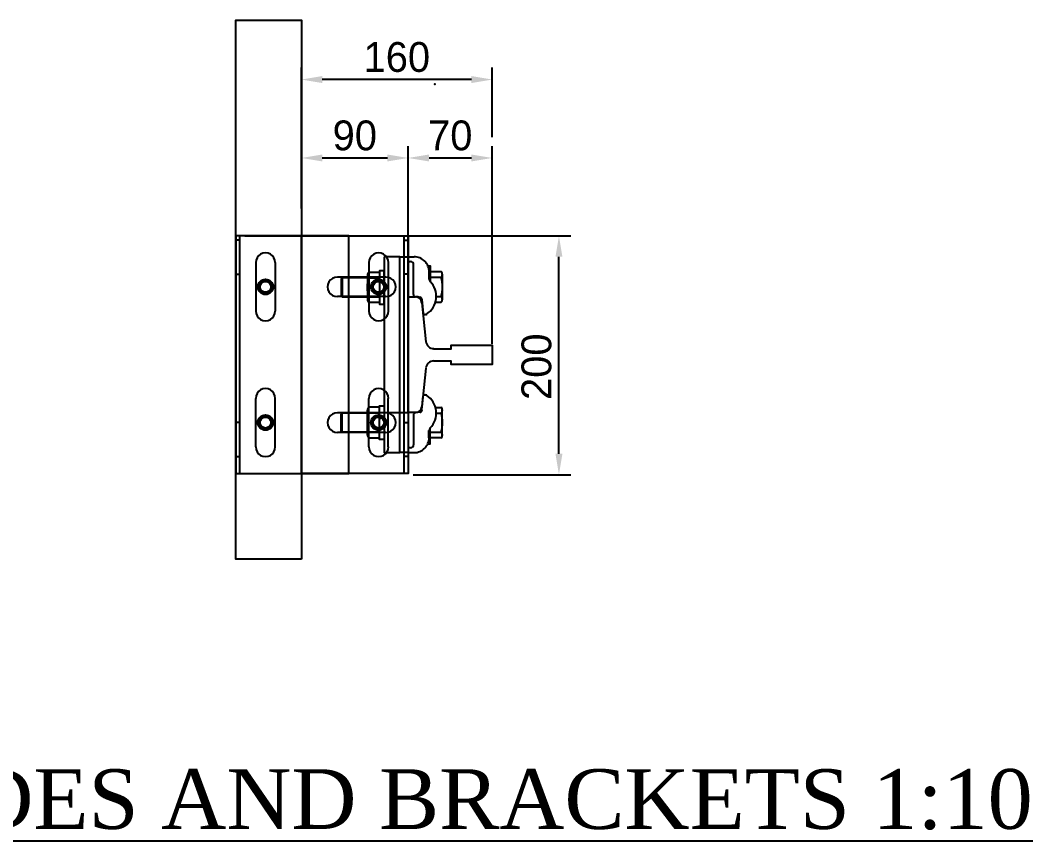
# Model space of a CAD drawing. Header units: millimetres. Extents: x -665 to 1025160, y -28012 to 4210.
# Drawn here: x 1006552 to 1007400, y 1041 to 1729 of the extents above; entities that cross this region are included whole.
import ezdxf

# ---------------------------------------------------------------- set-up
doc = ezdxf.new("R2010")
doc.units = ezdxf.units.MM
for name, color, linetype in [('A-DIMS', 7, 'Continuous'), ('A-WALL', 7, 'Continuous'), ('PDF_0', 7, 'Continuous'), ('PDF_001', 7, 'Continuous'), ('PDF_gide rail', 7, 'Continuous')]:
    doc.layers.add(name, color=color, linetype=linetype)
doc.styles.add('SM_STANDARD', font='arial.ttf')
doc.dimstyles.new('ISO-25', dxfattribs={"dimtxt": 2.5, "dimasz": 2.5, "dimexe": 1.25, "dimexo": 0.625, "dimtad": 1, "dimtxsty": 'Standard', "dimcen": 2.5, "dimadec": 0, "dimazin": 0, "dimtfac": 1, "dimtmove": 0, "dimatfit": 3, "dimfxl": 1, "dimarcsym": 0})

# ---------------------------------------------------------------- blocks, each defined once
blk = doc.blocks.new('*D98')
at = {"layer": 'A-DIMS', "color": 0, "lineweight": -2, "transparency": 16777216}
for p, q in [((1006787.405322687, 1571.05233940063), (1006787.405322687, 1623.55233940063)), ((1006876.905332266, 1571.05233940063), (1006876.905332266, 1623.55233940063)), ((1006804.905322687, 1613.55233940063), (1006859.405332266, 1613.55233940063))]:
    blk.add_line(p, q, dxfattribs=at)
at = {"layer": 'A-DIMS', "color": 0, "transparency": 16777216}
for points in [[(1006804.905322687, 1616.469006067297), (1006804.905322687, 1610.635672733964), (1006787.405322687, 1613.55233940063)], [(1006859.405332266, 1616.469006067297), (1006859.405332266, 1610.635672733964), (1006876.905332266, 1613.55233940063)]]:
    blk.add_solid(points, dxfattribs=at)
at = {"layer": 'Defpoints', "color": 0, "transparency": 16777216}
for p in [(1006876.905332266, 1613.55233940063), (1006787.405322687, 1563.55233940063), (1006876.905332266, 1563.55233940063)]:
    blk.add_point(p, dxfattribs=at)
at = {"layer": 'A-DIMS', "color": 0, "transparency": 16777216, "insert": (1006832.155327477, 1632.30233940063), "char_height": 25, "attachment_point": 5}
blk.add_mtext('90', dxfattribs=at)
blk = doc.blocks.new('*D99')
at = {"layer": 'A-DIMS', "color": 0, "lineweight": -2, "transparency": 16777216}
for p, q in [((1006876.905332266, 1469.539772910997), (1006876.905332266, 1623.55233940063)), ((1006947.280332266, 1457.66482960945), (1006947.280332266, 1623.55233940063)), ((1006894.405332266, 1613.55233940063), (1006929.780332266, 1613.55233940063))]:
    blk.add_line(p, q, dxfattribs=at)
at = {"layer": 'A-DIMS', "color": 0, "transparency": 16777216}
for points in [[(1006894.405332266, 1616.469006067297), (1006894.405332266, 1610.635672733964), (1006876.905332266, 1613.55233940063)], [(1006929.780332266, 1616.469006067297), (1006929.780332266, 1610.635672733964), (1006947.280332266, 1613.55233940063)]]:
    blk.add_solid(points, dxfattribs=at)
at = {"layer": 'Defpoints', "color": 0, "transparency": 16777216}
for p in [(1006947.280332266, 1613.55233940063), (1006876.905332266, 1462.039772910997), (1006947.280332266, 1450.16482960945)]:
    blk.add_point(p, dxfattribs=at)
at = {"layer": 'A-DIMS', "color": 0, "transparency": 16777216, "insert": (1006912.092832266, 1632.30233940063), "char_height": 25, "attachment_point": 5}
blk.add_mtext('70', dxfattribs=at)
blk = doc.blocks.new('*D100')
at = {"layer": 'A-DIMS', "color": 0, "lineweight": -2, "transparency": 16777216}
for p, q in [((1006739.905322688, 1548.177336724992), (1007013.163194151, 1548.177336724992)), ((1007003.163194151, 1365.552336687442), (1007003.163194151, 1530.677336724992)), ((1006880.905321888, 1348.052336687442), (1007013.163194151, 1348.052336687442))]:
    blk.add_line(p, q, dxfattribs=at)
at = {"layer": 'A-DIMS', "color": 0, "transparency": 16777216}
for points in [[(1007000.246527484, 1530.677336724992), (1007006.079860817, 1530.677336724992), (1007003.163194151, 1548.177336724992)], [(1007000.246527484, 1365.552336687442), (1007006.079860817, 1365.552336687442), (1007003.163194151, 1348.052336687442)]]:
    blk.add_solid(points, dxfattribs=at)
at = {"layer": 'Defpoints', "color": 0, "transparency": 16777216}
for p in [(1006732.405322688, 1548.177336724992), (1007003.163194151, 1548.177336724992), (1006873.405321888, 1348.052336687442)]:
    blk.add_point(p, dxfattribs=at)
at = {"layer": 'A-DIMS', "color": 0, "transparency": 16777216, "insert": (1006984.41319415, 1438.55233940063), "char_height": 25, "attachment_point": 5, "rotation": 90}
blk.add_mtext('200', dxfattribs=at)
blk = doc.blocks.new('*D102')
at = {"layer": 'A-DIMS', "color": 0, "lineweight": -2, "transparency": 16777216}
for p, q in [((1006787.405322687, 1621.05233940063), (1006787.405322687, 1689.280745729222)), ((1006947.280332266, 1631.05233940063), (1006947.280332266, 1689.280745729222)), ((1006929.780332266, 1679.280745729222), (1006804.905322687, 1679.280745729222))]:
    blk.add_line(p, q, dxfattribs=at)
at = {"layer": 'A-DIMS', "color": 0, "transparency": 16777216}
for points in [[(1006804.905322687, 1682.197412395889), (1006804.905322687, 1676.364079062555), (1006787.405322687, 1679.280745729222)], [(1006929.780332266, 1682.197412395889), (1006929.780332266, 1676.364079062555), (1006947.280332266, 1679.280745729222)]]:
    blk.add_solid(points, dxfattribs=at)
at = {"layer": 'Defpoints', "color": 0, "transparency": 16777216}
for p in [(1006787.405322687, 1679.280745729222), (1006947.280332266, 1623.55233940063), (1006787.405322687, 1613.55233940063)]:
    blk.add_point(p, dxfattribs=at)
at = {"layer": 'A-DIMS', "color": 0, "transparency": 16777216, "insert": (1006867.342827477, 1698.030745729222), "char_height": 25, "attachment_point": 5}
blk.add_mtext('160', dxfattribs=at)

msp = doc.modelspace()

# ---------------------------------------------------------------- linework, layer by layer
msp.add_line((1006947.280332266, 1456.55233940063), (1006947.280332266, 1440.55233940063))
msp.add_point((1006899.121028972, 1675.365814934252))
at = {"layer": 'A-WALL'}
msp.add_lwpolyline([(1006787.405322687, 1277.3142138361), (1006732.405322687, 1277.3142138361), (1006732.405322687, 1729.000817307271), (1006787.405322687, 1729.000817307271)], close=True, dxfattribs=at)
at = {"layer": 'PDF_0', "lineweight": 25, "transparency": 33554666}
for points in [[(1006827.15532228, 1349.052337520687), (1006827.15532228, 1548.177336724991), (1006732.405322479, 1548.177336724991), (1006732.405322479, 1349.052337520687)], [(1006732.405322687, 1548.177335891746), (1006732.405322687, 1349.052336687442), (1006827.155322489, 1349.052336687442), (1006827.155322489, 1548.177335891746)], [(1006735.905322673, 1516.177336227927), (1006735.905322673, 1544.55233611443), (1006732.405322687, 1544.55233611443), (1006732.405322687, 1516.177336227927)], [(1006735.905322673, 1516.177336227927), (1006735.905322673, 1544.55233611443), (1006732.405322687, 1544.55233611443), (1006732.405322687, 1516.177336227927)], [(1006876.905321873, 1548.177335891746), (1006876.905321873, 1349.052336687442), (1006787.405322687, 1349.052336687442), (1006787.405322687, 1548.177335891746)], [(1006827.15532228, 1349.052337520687), (1006827.15532228, 1548.177336724991), (1006876.905322082, 1548.177336724991), (1006876.905322082, 1349.052337520687)], [(1006876.905321873, 1548.177335891746), (1006876.905321873, 1349.052336687442), (1006827.155322072, 1349.052336687442), (1006827.155322072, 1548.177335891746)], [(1006873.405321887, 1516.177336227927), (1006873.405321887, 1544.55233611443), (1006876.905321873, 1544.55233611443), (1006876.905321873, 1516.177336227927)], [(1006873.405321887, 1516.177336227927), (1006873.405321887, 1544.55233611443), (1006876.905321873, 1544.55233611443), (1006876.905321873, 1516.177336227927)], [(1006856.780332266, 1530.552339400986), (1006856.780332266, 1366.552339400277), (1006869.780332266, 1366.552339400277), (1006869.780332266, 1530.552339400986), (1006876.905332266, 1530.552339400986), (1006876.905332266, 1366.552339400277), (1006869.780332266, 1366.552339400277), (1006869.780332266, 1530.552339400986)], [(1006856.780332266, 1530.552339400986), (1006856.780332266, 1366.552339400277), (1006869.780332266, 1366.552339400277), (1006869.780332266, 1530.552339400986), (1006876.905332266, 1530.552339400986), (1006876.905332266, 1366.552339400277), (1006869.780332266, 1366.552339400277), (1006869.780332266, 1530.552339400986)], [(1006856.780332266, 1519.05233940081), (1006852.780332266, 1519.05233940081), (1006852.780332266, 1490.927339400721), (1006856.780332266, 1490.927339400721)], [(1006856.780332266, 1519.05233940081), (1006852.780332266, 1519.05233940081), (1006852.780332266, 1490.927339400721), (1006856.780332266, 1490.927339400721)], [(1006856.780332266, 1377.677339400365), (1006852.780332266, 1377.677339400365), (1006852.780332266, 1405.802339400456), (1006856.780332266, 1405.802339400456)], [(1006856.780332266, 1377.677339400365), (1006852.780332266, 1377.677339400365), (1006852.780332266, 1405.802339400456), (1006856.780332266, 1405.802339400456)], [(1006735.905322673, 1363.177337360069), (1006735.905322673, 1391.677337246309), (1006732.405322687, 1391.677337246309), (1006732.405322687, 1363.177337360069)], [(1006735.905322673, 1363.177337360069), (1006735.905322673, 1391.677337246309), (1006732.405322687, 1391.677337246309), (1006732.405322687, 1363.177337360069)], [(1006735.905322673, 1363.177337360069), (1006735.905322673, 1391.677337246309), (1006732.405322687, 1391.677337246309), (1006732.405322687, 1363.177337360069)], [(1006735.905322673, 1363.177337360069), (1006735.905322673, 1391.677337246309), (1006732.405322687, 1391.677337246309), (1006732.405322687, 1363.177337360069)], [(1006873.405321887, 1363.177337360069), (1006873.405321887, 1391.677337246309), (1006876.905321873, 1391.677337246309), (1006876.905321873, 1363.177337360069)], [(1006873.405321887, 1363.177337360069), (1006873.405321887, 1391.677337246309), (1006876.905321873, 1391.677337246309), (1006876.905321873, 1363.177337360069)], [(1006873.405321887, 1363.177337360069), (1006873.405321887, 1391.677337246309), (1006876.905321873, 1391.677337246309), (1006876.905321873, 1363.177337360069)], [(1006873.405321887, 1363.177337360069), (1006873.405321887, 1391.677337246309), (1006876.905321873, 1391.677337246309), (1006876.905321873, 1363.177337360069)]]:
    msp.add_lwpolyline(points, close=True, dxfattribs=at)
for points in [[(1006735.905322673, 1349.052337520687), (1006735.905322673, 1548.177336724991)], [(1006735.905322673, 1349.052337520687), (1006735.905322673, 1548.177336724991)], [(1006873.405321887, 1349.052337520687), (1006873.405321887, 1548.177336724991)], [(1006873.405321887, 1349.052337520687), (1006873.405321887, 1548.177336724991)], [(1006878.780332266, 1526.552339400987), (1006876.905332266, 1526.552339400987), (1006876.905332266, 1530.552339400986), (1006881.780332266, 1530.552339400986)], [(1006876.905332266, 1530.552339400986), (1006876.905332266, 1530.552339400986)], [(1006878.780332266, 1526.552339400987), (1006876.905332266, 1526.552339400987), (1006876.905332266, 1530.552339400986), (1006881.780332266, 1530.552339400986)], [(1006876.905332266, 1530.552339400986), (1006876.905332266, 1530.552339400986)], [(1006880.280332266, 1530.552339400986), (1006880.280332266, 1530.552339400986)], [(1006880.280332266, 1530.552339400986), (1006880.280332266, 1530.552339400986)], [(1006749.155322516, 1525.802336085243), (1006749.155322516, 1485.177336247616)], [(1006749.155322516, 1525.802336085243), (1006749.155322516, 1485.177336247616)], [(1006765.405322451, 1525.802336085243), (1006765.405322451, 1485.177336247616)], [(1006765.405322451, 1525.802336085243), (1006765.405322451, 1485.177336247616)], [(1006843.905322213, 1525.802336085243), (1006843.905322213, 1485.177336247616)], [(1006843.905322213, 1525.802336085243), (1006843.905322213, 1485.177336247616)], [(1006860.155322044, 1525.802336085243), (1006860.155322044, 1485.177336247616)], [(1006860.155322044, 1525.802336085243), (1006860.155322044, 1485.177336247616)], [(1006881.280332266, 1499.05233940081), (1006881.280332266, 1524.052339400988)], [(1006881.280332266, 1499.05233940081), (1006881.280332266, 1524.052339400988)], [(1006893.280332266, 1523.052339400987), (1006895.280332266, 1523.052339400987), (1006895.280332266, 1509.677339400898)], [(1006893.280332266, 1523.052339400987), (1006895.280332266, 1523.052339400987), (1006895.280332266, 1509.677339400898)], [(1006732.155322689, 1514.802336233465), (1006732.155322689, 1514.802336233465)], [(1006732.155322689, 1514.802336233465), (1006732.155322689, 1514.802336233465)], [(1006858.155322052, 1513.552336238387), (1006817.530322215, 1513.552336238387)], [(1006858.155322052, 1513.552336238387), (1006817.530322215, 1513.552336238387)], [(1006821.655332265, 1513.052339400811), (1006821.655332265, 1497.052339400808)], [(1006821.655332265, 1513.052339400811), (1006821.655332265, 1497.052339400808)], [(1006842.780332265, 1515.4273394009), (1006842.780332265, 1494.677339400721)], [(1006842.780332265, 1515.4273394009), (1006842.780332265, 1494.677339400721)], [(1006843.780332265, 1517.80233940081), (1006852.780332266, 1517.80233940081)], [(1006843.780332265, 1517.80233940081), (1006852.780332266, 1517.80233940081)], [(1006894.280332266, 1518.05233940081), (1006894.280332266, 1511.927339400897)], [(1006894.280332266, 1518.05233940081), (1006894.280332266, 1511.927339400897)], [(1006904.405332266, 1518.177339400899), (1006895.280332266, 1518.177339400899)], [(1006904.405332266, 1518.177339400899), (1006895.280332266, 1518.177339400899)], [(1006904.405332266, 1513.427339400897), (1006895.280332266, 1513.427339400897)], [(1006904.405332266, 1513.427339400897), (1006895.280332266, 1513.427339400897)], [(1006905.405332266, 1515.80233940081), (1006905.405332266, 1495.052339400811)], [(1006905.405332266, 1515.80233940081), (1006905.405332266, 1495.052339400811)], [(1006852.780332266, 1509.677339400898), (1006856.780332266, 1508.302339400809)], [(1006852.780332266, 1509.677339400898), (1006856.780332266, 1508.302339400809)], [(1006852.780332266, 1501.80233940081), (1006856.780332266, 1500.427339400896)], [(1006852.780332266, 1501.80233940081), (1006856.780332266, 1500.427339400896)], [(1006858.155322052, 1497.302336303268), (1006817.530322215, 1497.302336303268)], [(1006858.155322052, 1497.302336303268), (1006817.530322215, 1497.302336303268)], [(1006886.780332266, 1496.677339400722), (1006884.905332266, 1497.052339400808), (1006882.905332266, 1497.052339400808)], [(1006886.780332266, 1496.677339400722), (1006884.905332266, 1497.052339400808), (1006882.905332266, 1497.052339400808)], [(1006900.405332266, 1497.427339400722), (1006904.405332266, 1497.427339400722)], [(1006900.405332266, 1497.427339400722), (1006904.405332266, 1497.427339400722)], [(1006852.780332266, 1492.302339400811), (1006843.780332265, 1492.302339400811)], [(1006852.780332266, 1492.302339400811), (1006843.780332265, 1492.302339400811)], [(1006899.780332266, 1492.677339400722), (1006904.405332266, 1492.677339400722)], [(1006899.780332266, 1492.677339400722), (1006904.405332266, 1492.677339400722)], [(1006891.280332266, 1482.302339400809), (1006890.780332266, 1482.302339400809)], [(1006891.280332266, 1482.302339400809), (1006890.780332266, 1482.302339400809)], [(1006749.155322516, 1371.30233732763), (1006749.155322516, 1411.927337165255)], [(1006749.155322516, 1371.30233732763), (1006749.155322516, 1411.927337165255)], [(1006765.405322451, 1371.30233732763), (1006765.405322451, 1411.927337165255)], [(1006765.405322451, 1371.30233732763), (1006765.405322451, 1411.927337165255)], [(1006843.905322213, 1371.30233732763), (1006843.905322213, 1411.927337165255)], [(1006843.905322213, 1371.30233732763), (1006843.905322213, 1411.927337165255)], [(1006860.155322044, 1371.30233732763), (1006860.155322044, 1411.927337165255)], [(1006860.155322044, 1371.30233732763), (1006860.155322044, 1411.927337165255)], [(1006888.405332266, 1402.302339400454), (1006889.405332266, 1414.052339400454)], [(1006888.405332266, 1402.302339400454), (1006889.405332266, 1414.052339400454)], [(1006891.280332266, 1414.802339400454), (1006890.780332266, 1414.802339400454)], [(1006891.280332266, 1414.802339400454), (1006890.780332266, 1414.802339400454)], [(1006858.155322052, 1399.802337109605), (1006817.530322215, 1399.802337109605)], [(1006858.155322052, 1399.802337109605), (1006817.530322215, 1399.802337109605)], [(1006852.780332266, 1383.677339400365), (1006821.655332265, 1383.677339400365), (1006820.655332265, 1384.677339400364), (1006820.655332265, 1398.802339400454), (1006821.655332265, 1399.802339400454), (1006852.780332266, 1399.802339400454), (1006843.780332265, 1399.802339400454)], [(1006852.780332266, 1383.677339400365), (1006821.655332265, 1383.677339400365), (1006820.655332265, 1384.677339400364), (1006820.655332265, 1398.802339400454), (1006821.655332265, 1399.802339400454), (1006852.780332266, 1399.802339400454), (1006843.780332265, 1399.802339400454)], [(1006821.655332265, 1383.677339400365), (1006821.655332265, 1399.802339400454)], [(1006821.655332265, 1383.677339400365), (1006821.655332265, 1399.802339400454)], [(1006842.780332265, 1381.302339400454), (1006842.780332265, 1402.177339400366)], [(1006842.780332265, 1381.302339400454), (1006842.780332265, 1402.177339400366)], [(1006852.780332266, 1404.552339400453), (1006843.780332265, 1404.552339400453)], [(1006852.780332266, 1404.552339400453), (1006843.780332265, 1404.552339400453)], [(1006844.155322108, 1400.30233710767), (1006876.905321977, 1400.30233710767)], [(1006844.155322108, 1400.30233710767), (1006876.905321977, 1400.30233710767)], [(1006875.905332266, 1401.177339400364), (1006875.905332266, 1401.177339400364)], [(1006875.905332266, 1401.177339400364), (1006875.905332266, 1401.177339400364)], [(1006886.780332266, 1400.427339400365), (1006884.905332266, 1400.052339400454), (1006882.905332266, 1400.052339400454)], [(1006886.780332266, 1400.427339400365), (1006884.905332266, 1400.052339400454), (1006882.905332266, 1400.052339400454)], [(1006899.780332266, 1404.427339400542), (1006904.405332266, 1404.427339400542)], [(1006899.780332266, 1404.427339400542), (1006904.405332266, 1404.427339400542)], [(1006900.405332266, 1399.677339400365), (1006904.405332266, 1399.677339400365)], [(1006900.405332266, 1399.677339400365), (1006904.405332266, 1399.677339400365)], [(1006905.405332266, 1381.177339400366), (1006905.405332266, 1402.052339400454)], [(1006905.405332266, 1381.177339400366), (1006905.405332266, 1402.052339400454)], [(1006852.780332266, 1395.052339400452), (1006856.780332266, 1396.427339400366)], [(1006852.780332266, 1395.052339400452), (1006856.780332266, 1396.427339400366)], [(1006881.280332266, 1398.052339400454), (1006881.280332266, 1373.052339400277)], [(1006881.280332266, 1398.052339400454), (1006881.280332266, 1373.052339400277)], [(1006858.155322052, 1383.552337278751), (1006817.530322215, 1383.552337278751)], [(1006858.155322052, 1383.552337278751), (1006817.530322215, 1383.552337278751)], [(1006852.780332266, 1387.052339400453), (1006856.780332266, 1388.552339400453)], [(1006852.780332266, 1387.052339400453), (1006856.780332266, 1388.552339400453)], [(1006893.280332266, 1374.052339400277), (1006895.280332266, 1374.052339400277), (1006895.280332266, 1387.427339400365)], [(1006893.280332266, 1374.052339400277), (1006895.280332266, 1374.052339400277), (1006895.280332266, 1387.427339400365)], [(1006894.280332266, 1379.052339400277), (1006894.280332266, 1385.052339400454)], [(1006894.280332266, 1379.052339400277), (1006894.280332266, 1385.052339400454)], [(1006904.405332266, 1383.552339400452), (1006895.280332266, 1383.552339400452)], [(1006904.405332266, 1383.552339400452), (1006895.280332266, 1383.552339400452)], [(1006843.780332265, 1379.052339400277), (1006852.780332266, 1379.052339400277)], [(1006843.780332265, 1379.052339400277), (1006852.780332266, 1379.052339400277)], [(1006904.405332266, 1378.927339400365), (1006895.280332266, 1378.927339400365)], [(1006904.405332266, 1378.927339400365), (1006895.280332266, 1378.927339400365)], [(1006878.780332266, 1370.552339400278), (1006876.905332266, 1370.552339400278)], [(1006878.780332266, 1370.552339400278), (1006876.905332266, 1370.552339400278)], [(1006876.905332266, 1366.552339400277), (1006881.780332266, 1366.552339400277)], [(1006876.905332266, 1366.552339400277), (1006881.780332266, 1366.552339400277)], [(1006880.280332266, 1366.552339400277), (1006880.280332266, 1366.552339400277)], [(1006880.280332266, 1366.552339400277), (1006880.280332266, 1366.552339400277)]]:
    msp.add_lwpolyline(points, dxfattribs=at)
for points in [[(1006843.780332265, 1513.052339400811), (1006852.780332266, 1513.052339400811), (1006821.655332265, 1513.052339400811), (1006820.655332265, 1512.052339400811), (1006820.655332265, 1498.05233940081), (1006821.655332265, 1497.052339400808), (1006852.780332266, 1497.052339400808), (1006843.780332265, 1497.052339400808, -0.1249922319236938), (1006843.785944765, 1513.160589400945)], [(1006843.780332265, 1513.052339400811), (1006852.780332266, 1513.052339400811), (1006821.655332265, 1513.052339400811), (1006820.655332265, 1512.052339400811), (1006820.655332265, 1498.05233940081), (1006821.655332265, 1497.052339400808), (1006852.780332266, 1497.052339400808), (1006843.780332265, 1497.052339400808, -0.1249922319236938), (1006843.785944765, 1513.160589400945)], [(1006888.405332266, 1494.802339400811), (1006889.405332266, 1483.052339400808, 0.1989944374299934), (1006889.515694766, 1482.876514400838)], [(1006888.405332266, 1494.802339400811), (1006889.405332266, 1483.052339400808, 0.1989944374299934), (1006889.515694766, 1482.876514400838)]]:
    msp.add_lwpolyline(points, format="xyb", dxfattribs=at)
for centre, radius in [((1006757.34280592, 1505.48981305548), 6.437526345390234), ((1006757.34280592, 1505.48981305548), 6.437526345390234), ((1006852.09280592, 1505.48981305548), 6.437526345396482), ((1006852.09280592, 1505.48981305548), 6.437526345396482), ((1006757.34280592, 1391.739813055124), 6.437526345396318), ((1006757.34280592, 1391.739813055124), 6.437526345396318), ((1006852.09280592, 1391.739813055124), 6.437526345402766), ((1006852.09280592, 1391.739813055124), 6.437526345402766)]:
    msp.add_circle(centre, radius, dxfattribs=at)
for centre, radius, start, end in [((1006757.342766648, 1525.864891920788), 8.187444131745035, 359.9996092385003, 180.0003907614996), ((1006757.342766648, 1525.864891920788), 8.187444131745035, 359.9996092385003, 180.0003907614996), ((1006852.092766345, 1525.864891920788), 8.187444131744238, 359.9996092385003, 180.0003907614996), ((1006852.092766345, 1525.864891920788), 8.187444131744238, 359.9996092385003, 180.0003907614996), ((1006878.842858293, 1524.11486542772), 2.562473973250902, 359.9994180465318, 90.00058196106974), ((1006878.842858293, 1524.11486542772), 2.562473973250902, 359.9994180465318, 90.00058196106974), ((1006881.842893504, 1518.114900638989), 12.56243876203358, 359.999720709322, 90.00027928619649), ((1006881.842893504, 1518.114900638989), 12.56243876203358, 359.999720709322, 90.00027928619649), ((1006902.217630781, 1515.864777465742), 3.312701484897126, 313.8980369941779, 46.10196300582212), ((1006902.217630781, 1515.864777465742), 3.312701484897126, 313.8980369941779, 46.10196300582212), ((1006817.592766587, 1505.489780434842), 8.187444131762186, 89.99960928196025, 270.0003907180397), ((1006817.592766587, 1505.489780434842), 8.187444131762186, 89.99960928196025, 270.0003907180397), ((1006846.09303375, 1515.489901336054), 3.312701484839705, 133.8980369941779, 226.1019630058221), ((1006846.09303375, 1515.489901336054), 3.312701484839705, 133.8980369941779, 226.1019630058221), ((1006858.217877888, 1505.489892106373), 8.187444131748558, 269.9996092819603, 90.00039071803977), ((1006858.217877888, 1505.489892106373), 8.187444131748558, 269.9996092819603, 90.00039071803977), ((1006882.842849951, 1497.489810718563), 17.56249032958295, 302.9968623925674, 44.98361291278238), ((1006882.842849951, 1497.489810718563), 17.56249032958295, 302.9968623925674, 44.98361291278238), ((1006897.467606794, 1511.989767581897), 3.062287028579561, 179.9988901476272, 224.985495240769), ((1006897.467606794, 1511.989767581897), 3.062287028579561, 179.9988901476272, 224.985495240769), ((1006872.842547766, 1505.489839400855), 32.68782824944238, 345.7508437570033, 14.24915624299662), ((1006872.842547766, 1505.489839400855), 32.68782824944238, 345.7508437570033, 14.24915624299662), ((1006846.09305875, 1494.739901335879), 3.312701484798637, 133.8980369941779, 226.1019630058221), ((1006846.09305875, 1494.739901335879), 3.312701484798637, 133.8980369941779, 226.1019630058221), ((1006883.342741991, 1499.114816684986), 2.062447225258237, 180.0007579909349, 258.6909727791712), ((1006883.342741991, 1499.114816684986), 2.062447225258237, 180.0007579909349, 258.6909727791712), ((1006886.46796649, 1494.740013349744), 2.06230992251353, 2.039683177068602, 78.69216345558335), ((1006886.46796649, 1494.740013349744), 2.06230992251353, 2.039683177068602, 78.69216345558335), ((1006902.217630781, 1495.114777465564), 3.312701484982272, 313.8980369941779, 46.10196300582212), ((1006902.217630781, 1495.114777465564), 3.312701484982272, 313.8980369941779, 46.10196300582212), ((1006757.342878319, 1485.239780619987), 8.187444131772688, 179.9996092385003, 0.0003907614996666765), ((1006757.342878319, 1485.239780619987), 8.187444131772688, 179.9996092385003, 0.0003907614996666765), ((1006852.092877912, 1485.239780619987), 8.187444131767371, 179.9996092385003, 0.0003907614996666765), ((1006852.092877912, 1485.239780619987), 8.187444131767371, 179.9996092385003, 0.0003907614996666765), ((1006890.842899613, 1484.364940222897), 2.062600823274237, 229.6955120353043, 269.9981291887943), ((1006890.842899613, 1484.364940222897), 2.062600823274237, 229.6955120353043, 269.9981291887943), ((1006891.342607224, 1484.365404240983), 2.063114856862208, 270.0072911891788, 302.9953528605706), ((1006891.342607224, 1484.365404240983), 2.063114856862208, 270.0072911891788, 302.9953528605706), ((1006757.342766648, 1411.989892896536), 8.187444131768968, 359.9996092385003, 180.0003907614996), ((1006757.342766648, 1411.989892896536), 8.187444131768968, 359.9996092385003, 180.0003907614996), ((1006852.092766345, 1411.989892896536), 8.187444131758863, 359.9996092385003, 180.0003907614996), ((1006852.092766345, 1411.989892896536), 8.187444131758863, 359.9996092385003, 180.0003907614996), ((1006889.718166713, 1414.114754543361), 0.3128373670727695, 130.34070082645, 175.2423077599617), ((1006889.718166713, 1414.114754543361), 0.3128373670727695, 130.34070082645, 175.2423077599617), ((1006890.842821231, 1412.86504871231), 2.062353188258247, 89.9993461770776, 130.3070126297941), ((1006890.842821231, 1412.86504871231), 2.062353188258247, 89.9993461770776, 130.3070126297941), ((1006891.342661602, 1412.864534711209), 2.06280469637557, 57.00209626315058, 89.9952597307331), ((1006891.342661602, 1412.864534711209), 2.06280469637557, 57.00209626315058, 89.9952597307331), ((1006882.843041943, 1399.740028808615), 17.56223938355745, 315.0161615904504, 57.00278438990035), ((1006882.843041943, 1399.740028808615), 17.56223938355745, 315.0161615904504, 57.00278438990035), ((1006817.592766587, 1391.739781410325), 8.187444131756335, 89.99960928196025, 270.0003907180397), ((1006817.592766587, 1391.739781410325), 8.187444131756335, 89.99960928196025, 270.0003907180397), ((1006875.468116765, 1391.864864400357), 32.68782824945855, 165.7508437570093, 194.2491562429907), ((1006875.468116765, 1391.864864400357), 32.68782824945855, 165.7508437570093, 194.2491562429907), ((1006846.09305875, 1402.239901335522), 3.312701484912171, 133.8980369941779, 226.1019630058221), ((1006846.09305875, 1402.239901335522), 3.312701484912171, 133.8980369941779, 226.1019630058221), ((1006858.217877888, 1391.73989297759), 8.187444131756799, 269.9996092819603, 90.00039071803977), ((1006858.217877888, 1391.73989297759), 8.187444131756799, 269.9996092819603, 90.00039071803977), ((1006883.342779491, 1398.114812116119), 2.062447225320441, 101.3090272208288, 179.9992420090651), ((1006883.342779491, 1398.114812116119), 2.062447225320441, 101.3090272208288, 179.9992420090651), ((1006886.46799149, 1402.364690451642), 2.062309922589438, 281.3078365444167, 357.9603168229314), ((1006886.46799149, 1402.364690451642), 2.062309922589438, 281.3078365444167, 357.9603168229314), ((1006902.217630781, 1402.114777465209), 3.312701485044126, 313.8980369941779, 46.10196300582212), ((1006902.217630781, 1402.114777465209), 3.312701485044126, 313.8980369941779, 46.10196300582212), ((1006872.842547766, 1391.739839400323), 32.6878282494058, 345.7508437570033, 14.24915624299662), ((1006872.842547766, 1391.739839400323), 32.6878282494058, 345.7508437570033, 14.24915624299662), ((1006846.09303375, 1381.364901335609), 3.312701484959143, 133.8980369941779, 226.1019630058221), ((1006846.09303375, 1381.364901335609), 3.312701484959143, 133.8980369941779, 226.1019630058221), ((1006897.467619294, 1385.114898719304), 3.06228702895882, 135.014504759231, 180.0011098523728), ((1006897.467619294, 1385.114898719304), 3.06228702895882, 135.014504759231, 180.0011098523728), ((1006902.217630781, 1381.239777465121), 3.312701484953358, 313.8980369941779, 46.10196300582212), ((1006902.217630781, 1381.239777465121), 3.312701484953358, 313.8980369941779, 46.10196300582212), ((1006881.842893504, 1379.114778162187), 12.56243876205013, 269.9997207138035, 0.0002792906779760388), ((1006881.842893504, 1379.114778162187), 12.56243876205013, 269.9997207138035, 0.0002792906779760388), ((1006757.342878319, 1371.364781491644), 8.187444131751414, 179.9996092385003, 0.0003907614996666765), ((1006757.342878319, 1371.364781491644), 8.187444131751414, 179.9996092385003, 0.0003907614996666765), ((1006852.092877912, 1371.364781491644), 8.187444131766043, 179.9996092385003, 0.0003907614996666765), ((1006852.092877912, 1371.364781491644), 8.187444131766043, 179.9996092385003, 0.0003907614996666765), ((1006878.842858293, 1373.114813373457), 2.562473973163147, 269.9994180389303, 0.0005819534681499108), ((1006878.842858293, 1373.114813373457), 2.562473973163147, 269.9994180389303, 0.0005819534681499108)]:
    msp.add_arc(centre, radius, start, end, dxfattribs=at)
at = {"layer": 'PDF_001', "lineweight": 25, "transparency": 33554666}
for points in [[(1006751.905332265, 1508.427339400898), (1006751.905332265, 1502.427339400898), (1006757.280332265, 1499.427339400897), (1006762.530332265, 1502.427339400898), (1006762.530332265, 1508.427339400898), (1006757.280332265, 1511.552339400811)], [(1006751.905332265, 1508.427339400898), (1006751.905332265, 1502.427339400898), (1006757.280332265, 1499.427339400897), (1006762.530332265, 1502.427339400898), (1006762.530332265, 1508.427339400898), (1006757.280332265, 1511.552339400811)], [(1006846.780332265, 1508.427339400898), (1006846.780332265, 1502.427339400898), (1006852.030332266, 1499.427339400897), (1006857.280332266, 1502.427339400898), (1006857.280332266, 1508.427339400898), (1006852.030332266, 1511.552339400811)], [(1006846.780332265, 1508.427339400898), (1006846.780332265, 1502.427339400898), (1006852.030332266, 1499.427339400897), (1006857.280332266, 1502.427339400898), (1006857.280332266, 1508.427339400898), (1006852.030332266, 1511.552339400811)], [(1006751.905332265, 1394.677339400366), (1006751.905332265, 1388.677339400366), (1006757.280332265, 1385.552339400454), (1006762.530332265, 1388.677339400366), (1006762.530332265, 1394.677339400366), (1006757.280332265, 1397.802339400454)], [(1006751.905332265, 1394.677339400366), (1006751.905332265, 1388.677339400366), (1006757.280332265, 1385.552339400454), (1006762.530332265, 1388.677339400366), (1006762.530332265, 1394.677339400366), (1006757.280332265, 1397.802339400454)], [(1006846.780332265, 1394.677339400366), (1006846.780332265, 1388.677339400366), (1006852.030332266, 1385.552339400454), (1006857.280332266, 1388.677339400366), (1006857.280332266, 1394.677339400366), (1006852.030332266, 1397.802339400454)], [(1006846.780332265, 1394.677339400366), (1006846.780332265, 1388.677339400366), (1006852.030332266, 1385.552339400454), (1006857.280332266, 1388.677339400366), (1006857.280332266, 1394.677339400366), (1006852.030332266, 1397.802339400454)]]:
    msp.add_lwpolyline(points, close=True, dxfattribs=at)
for centre, radius in [((1006757.342769309, 1505.489776444627), 4.562562956744657), ((1006757.342769309, 1505.489776444627), 4.562562956744657), ((1006852.092769309, 1505.489776444627), 4.562562956732889), ((1006852.092769309, 1505.489776444627), 4.562562956732889), ((1006757.342769309, 1391.739776444093), 4.562562956717898), ((1006757.342769309, 1391.739776444093), 4.562562956717898), ((1006852.092769309, 1391.739776444093), 4.562562956735947), ((1006852.092769309, 1391.739776444093), 4.562562956735947)]:
    msp.add_circle(centre, radius, dxfattribs=at)
at = {"layer": 'PDF_gide rail', "lineweight": 25, "transparency": 33554666}
for points in [[(1006882.905332266, 1400.052339400454), (1006876.905332266, 1400.052339400454), (1006876.905332266, 1497.052339400808), (1006882.905332266, 1497.052339400808)], [(1006882.905332266, 1400.052339400454), (1006876.905332266, 1400.052339400454), (1006876.905332266, 1497.052339400808), (1006882.905332266, 1497.052339400808)], [(1006888.280332266, 1492.177339400722), (1006891.655332266, 1459.552339400633)], [(1006888.280332266, 1492.177339400722), (1006891.655332266, 1459.552339400633)], [(1006898.155332266, 1453.677339400721), (1006912.905332266, 1453.677339400721), (1006912.905332266, 1456.55233940063), (1006947.280332266, 1456.55233940063), (1006947.280332266, 1440.55233940063), (1006912.905332266, 1440.55233940063), (1006912.905332266, 1443.302339400631), (1006898.155332266, 1443.302339400631)], [(1006898.155332266, 1453.677339400721), (1006912.905332266, 1453.677339400721), (1006912.905332266, 1456.55233940063), (1006947.280332266, 1456.55233940063), (1006947.280332266, 1440.55233940063), (1006912.905332266, 1440.55233940063), (1006912.905332266, 1443.302339400631), (1006898.155332266, 1443.302339400631)], [(1006891.655332266, 1437.427339400543), (1006888.280332266, 1404.927339400542)], [(1006891.655332266, 1437.427339400543), (1006888.280332266, 1404.927339400542)]]:
    msp.add_lwpolyline(points, dxfattribs=at)
for centre, radius, start, end in [((1006882.967882355, 1491.614957072917), 5.437382328041949, 5.744667952945965, 90.0005278350045), ((1006882.967882355, 1491.614957072917), 5.437382328041949, 5.744667952945965, 90.0005278350045), ((1006898.217817022, 1460.364789780479), 6.562450379793119, 185.7453597809088, 270.0001330893147), ((1006898.217817022, 1460.364789780479), 6.562450379793119, 185.7453597809088, 270.0001330893147), ((1006898.217873663, 1436.864811253338), 6.562540647639873, 90.00057969992965, 174.2539274172554), ((1006898.217873663, 1436.864811253338), 6.562540647639873, 90.00057969992965, 174.2539274172554), ((1006882.967919855, 1405.489721728347), 5.437382328080528, 269.9994721649955, 354.2553320470541), ((1006882.967919855, 1405.489721728347), 5.437382328080528, 269.9994721649955, 354.2553320470541)]:
    msp.add_arc(centre, radius, start, end, dxfattribs=at)

# ---------------------------------------------------------------- texts
at = {"insert": (1006177, 1101.19786802819), "char_height": 50, "attachment_point": 1, "style": 'SM_STANDARD'}
msp.add_mtext('{\\Fcent|c0;\\LC.W.  GUIDES AND BRACKETS 1:10}', dxfattribs=at)

# ---------------------------------------------------------------- dimensions: what is measured, and where the dimension line sits
at = {"layer": 'A-DIMS'}
for base, p1, p2, override, picture, middle in [((1006787.405322687, 1679.280745729222), (1006947.280332266, 1623.55233940063), (1006787.405322687, 1613.55233940063), {"dimtxt": 25, "dimasz": 17.5, "dimexe": 10, "dimexo": 7.5, "dimgap": 6.25, "dimdec": 0}, '*D102', (1006867.342827477, 1698.030745729222)), ((1006947.280332266, 1613.55233940063), (1006876.905332266, 1462.039772910997), (1006947.280332266, 1450.16482960945), {"dimscale": 1, "dimtxt": 25, "dimasz": 17.5, "dimexe": 10, "dimexo": 7.5, "dimgap": 6.25, "dimtad": 1, "dimdec": 0}, '*D99', (1006912.092832266, 1632.30233940063))]:
    dim = msp.add_linear_dim(base=base, p1=p1, p2=p2, dimstyle='ISO-25', override=override, dxfattribs=at)
    dim.commit()
    dim.dimension.update_dxf_attribs({"geometry": picture, "text_midpoint": middle})
dim = msp.add_linear_dim(base=(1006876.905332266, 1613.55233940063), p1=(1006787.405322687, 1563.55233940063), p2=(1006876.905332266, 1563.55233940063), dimstyle='ISO-25', override={"dimtxt": 25, "dimasz": 17.5, "dimexe": 10, "dimexo": 7.5, "dimgap": 6.25, "dimdec": 0}, dxfattribs=at)
dim.commit()
dim.dimension.update_dxf_attribs({"geometry": '*D98', "text_midpoint": (1006832.155327477, 1613.55233940063), "dimtype": 160})
dim = msp.add_linear_dim(base=(1007003.163194151, 1548.177336724992), p1=(1006873.405321887, 1348.052336687442), p2=(1006732.405322687, 1548.177336724991), angle=90, dimstyle='ISO-25', override={"dimtxt": 25, "dimasz": 17.5, "dimexe": 10, "dimexo": 7.5, "dimgap": 6.25, "dimdec": 0}, dxfattribs=at)
dim.commit()
dim.dimension.update_dxf_attribs({"geometry": '*D100', "text_midpoint": (1007003.16319415, 1438.55233940063), "dimtype": 160})

doc.saveas('drawing.dxf')
